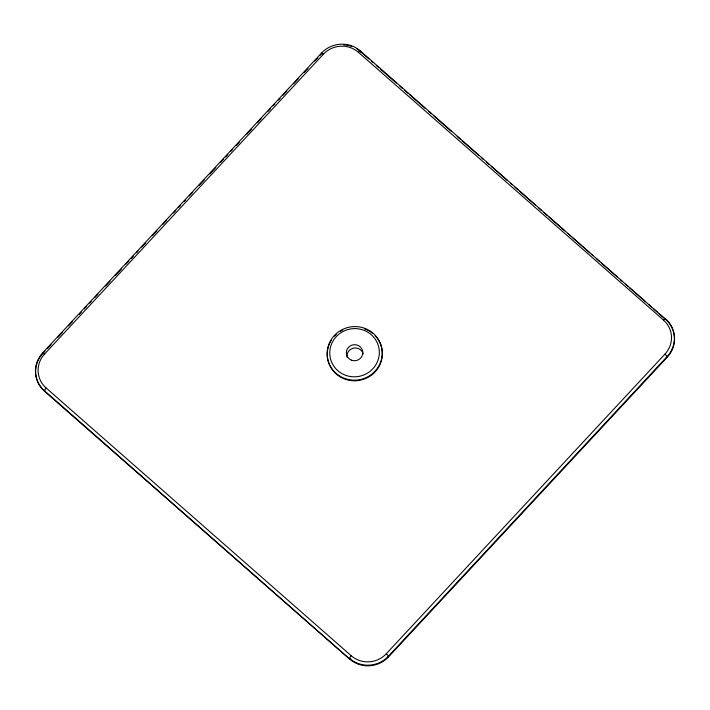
<?xml version="1.0" encoding="UTF-8"?>
<svg xmlns="http://www.w3.org/2000/svg" width="710" height="710" viewBox="0 0 710 710"><rect width="100%" height="100%" fill="white"/><g stroke="black" fill="none" stroke-linecap="round" stroke-linejoin="round"><path stroke-width="1.06" d="M45.085 351.077L42.813 353.509A27.583 26.758 -11.2 0 0 44.57 391.343L349.613 659.031A27.583 26.758 -11.2 0 0 388.53 656.892L667.311 357.139A27.583 26.758 -11.2 0 0 665.563 319.314L360.387 50.969A27.583 26.758 -11.2 0 0 321.47 53.108L42.689 352.861A27.583 26.758 -11.2 0 0 44.437 390.686L44.57 391.343A2.76 0.532 -48.7 0 0 45.351 391.112M47.348 348.637L51.129 344.572M57.927 337.268L62.462 332.386M68.506 325.89L72.278 321.834M79.076 314.521L81.348 312.08M84.366 308.832L86.638 306.392M89.655 303.143L91.164 301.519M94.945 297.463L97.971 294.215M105.524 286.086L110.059 281.213M115.348 275.524L121.392 269.028M125.918 264.155L128.945 260.907M131.208 258.467L133.48 256.035M136.498 252.778L138.006 251.154M141.787 247.098L145.568 243.033M152.366 235.72L156.901 230.848M162.945 224.351L166.717 220.286M173.515 212.973L175.787 210.542M178.805 207.293L180.322 205.669M184.094 201.604L185.603 199.98M189.384 195.916L192.41 192.667M199.208 185.354L204.498 179.674M209.787 173.985L215.831 167.489M220.357 162.608L223.384 159.359M225.647 156.928L227.919 154.487M230.936 151.239L232.445 149.615M236.226 145.55L239.252 142.302M246.805 134.181L251.34 129.309M257.384 122.803L261.156 118.748M267.954 111.434L270.226 108.994M273.243 105.746L274.761 104.121M278.533 100.066L280.042 98.441M283.068 95.184L286.849 91.129M293.647 83.816L298.182 78.943M304.226 72.447L307.998 68.382M314.796 61.069L317.823 57.821M320.086 55.38L321.594 53.756L321.515 52.993L323.37 54.235A24.823 24.087 -11.2 0 1 358.399 52.309A2.76 0.532 -48.7 0 1 360.387 50.969L360.52 51.617A2.76 0.532 -48.7 0 1 360.369 52.149M350.731 658.534A2.76 0.532 -48.7 0 1 349.613 659.031L44.437 390.686A2.76 0.532 -48.7 0 1 46.168 388.033A24.823 24.087 -11.2 0 1 44.588 353.988L323.37 54.235M46.168 388.033L351.21 655.729A24.823 24.087 -11.2 0 0 386.24 653.803L665.022 354.05A24.823 24.087 -11.2 0 0 663.442 320.006L358.399 52.309M388.024 656.839C389.488 656.928 386.897 654.212 386.24 653.803M666.504 356.881L667.276 357.254L667.187 356.491A27.583 26.758 -11.2 0 0 665.43 318.657A2.76 0.532 -48.7 0 0 663.442 320.006M44.588 353.988L42.724 352.746L42.928 353.757M368.854 58.939L360.52 51.617A27.583 26.758 -11.2 0 0 356.509 48.706M371.357 61.131L373.025 62.595M376.353 65.515L378.856 67.716M380.524 69.172L396.358 83.07M399.695 85.999L402.197 88.191M404.691 90.383L408.028 93.312M409.697 94.776L425.53 108.674M428.867 111.594L431.361 113.786M433.863 115.987L451.365 131.341M457.204 136.462L460.533 139.391M462.201 140.855L478.868 155.481M481.371 157.673L483.04 159.138M486.368 162.066L488.87 164.258M491.373 166.451L507.206 180.349M510.543 183.269L512.212 184.733M514.706 186.934L518.043 189.854M519.711 191.318L535.544 205.217M538.881 208.137L541.375 210.337M543.878 212.53L547.215 215.458M548.883 216.914L564.716 230.812M568.053 233.741L570.547 235.933M572.216 237.397L589.717 252.76M591.386 254.215L593.054 255.68M596.391 258.609L599.719 261.529M601.388 262.993L617.221 276.891M620.558 279.82L622.226 281.284M625.554 284.204L628.057 286.396M629.726 287.861L645.559 301.759M648.896 304.688L651.398 306.88M653.892 309.072L657.229 312.001M658.898 313.465L665.563 319.314M665.022 354.05L667.187 356.491L388.405 656.244A27.583 26.758 -11.2 0 1 349.48 658.383A2.76 0.532 -48.7 0 1 351.21 655.729M343.542 44.845A27.583 26.758 -11.2 0 1 351.734 46.452M347.021 357.263A8.271 8.032 -11.2 0 1 353.553 348.122A8.271 8.032 -11.2 0 1 363.2 353.891M375.146 335.723A27.583 26.758 -11.2 0 1 375.164 371.845A27.583 26.758 -11.2 0 1 338.164 375.555A27.583 26.758 -11.2 0 1 331.428 340.108M334.472 336.176A27.583 26.758 -11.2 0 1 336.22 334.445M340.365 331.366A27.583 26.758 -11.2 0 1 342.735 330.07M364.603 328.872A27.583 26.758 -11.2 0 1 372.777 333.505M351.521 360.219A8.271 8.032 -11.2 0 0 362.721 351.432A8.271 8.032 -11.2 0 0 349.4 346.48A8.271 8.032 -11.2 0 0 351.521 360.219M345.592 378.758A27.583 26.758 -11.2 0 0 381.74 348.06A27.583 26.758 -11.2 0 0 336.691 333.274A27.583 26.758 -11.2 0 0 345.592 378.758M346.373 375.563A24.823 24.087 -11.2 0 0 378.909 347.935A24.823 24.087 -11.2 0 0 338.359 334.623A24.823 24.087 -11.2 0 0 346.373 375.563"/></g></svg>
